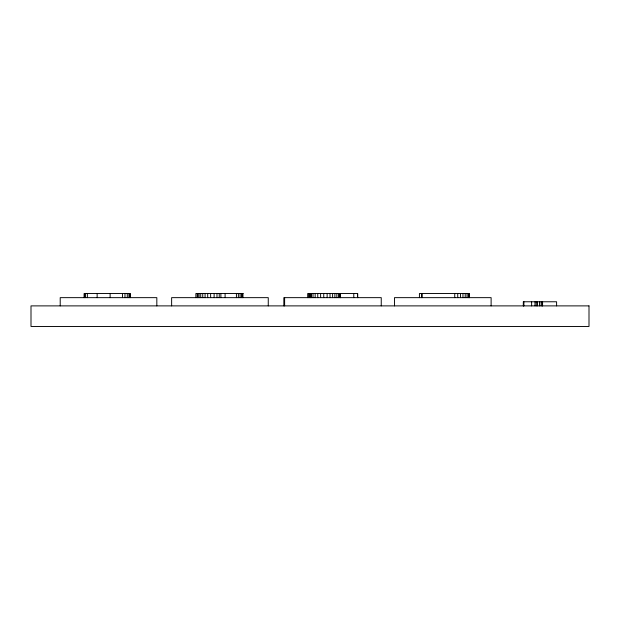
<?xml version="1.0" encoding="UTF-8"?>
<svg xmlns="http://www.w3.org/2000/svg" width="620" height="620" viewBox="0 0 620 620"><rect width="100%" height="100%" fill="white"/><g stroke="black" fill="none" stroke-linecap="round" stroke-linejoin="round"><path stroke-width="0.93" d="M243.164 293.531L195.874 293.531L195.874 297.647M556.597 305.885L556.597 301.769L523.311 301.769L523.311 305.885M542.577 301.769L542.577 305.885M542.229 301.769L542.229 305.885M541.167 301.769L541.167 305.885M539.555 301.769L539.555 305.885M537.509 301.769L537.509 305.885M536.277 301.769L536.277 305.885M535.006 301.769L535.006 305.885M531.619 301.769L531.619 305.885M523.892 301.769L523.892 305.885M523.474 301.769L523.559 305.885M491.118 305.885L491.118 297.647L394.49 297.647L394.49 305.885M469.387 297.647L469.387 293.531L419.43 293.531L419.43 297.647M469.123 293.531L469.123 297.647M469.084 293.531L469.084 297.647M468.34 293.531L468.34 297.647M467.031 293.531L467.031 297.647M465.202 293.531L465.202 297.647M462.962 293.531L462.962 297.647M460.466 293.531L460.466 297.647M457.731 293.531L457.731 297.647M454.747 293.531L454.747 297.647M422.018 293.531L421.949 297.647M421.786 293.531L421.786 297.647M381.246 305.885L381.246 297.647L283.844 297.647L283.844 305.885M357.717 297.647L357.717 293.531L307.706 293.531L307.706 297.647M357.469 293.531L357.469 297.647M353.772 293.531L353.772 297.647M340.519 293.531L340.519 297.647M340.403 293.531L340.403 297.647M340.295 293.531L340.295 297.647M339.597 293.531L339.597 297.647M338.45 293.531L338.45 297.647M336.831 293.531L336.831 297.647M334.878 293.531L334.878 297.647M332.607 293.531L332.607 297.647M330.026 293.531L330.026 297.647M327.135 293.531L327.135 297.647M323.741 293.531L323.741 297.647M320.61 293.531L320.61 297.647M317.75 293.531L317.75 297.647M315.162 293.531L315.162 297.647M313.03 293.531L313.03 297.647M311.504 293.531L311.504 297.647M310.589 293.531L310.589 297.647M310.287 293.531L310.287 297.647M309.566 293.531L309.566 297.647M308.721 293.531L308.721 297.647M284.619 297.647L284.619 305.885M268.258 305.885L268.258 297.647L171.632 297.647L171.632 305.885M242.955 293.531L242.955 297.647M242.389 293.531L242.389 297.647M241.412 293.531L241.412 297.647M240.056 293.531L240.056 297.647M238.374 293.531L238.374 297.647M236.422 293.531L236.422 297.647M225.099 293.531L225.099 297.647M220.883 293.531L220.883 297.647M219.24 293.531L219.24 297.647M216.985 293.531L216.985 297.647M214.117 293.531L214.117 297.647M210.629 293.531L210.629 297.647M207.7 293.531L207.7 297.647M205.073 293.531L205.073 297.647M202.748 293.531L202.748 297.647M200.725 293.531L200.725 297.647M199.09 293.531L199.09 297.647M197.912 293.531L197.912 297.647M197.214 293.531L197.214 297.647M156.829 305.885L156.829 297.647L60.21 297.647L60.21 305.885M130.262 297.647L130.262 293.531L84.103 293.531L84.103 297.647M129.929 293.531L129.929 297.647M128.937 293.531L128.937 297.647M127.286 293.531L127.286 297.647M124.969 293.531L124.969 297.647M122.497 293.531L122.497 297.647M110.12 293.531L110.12 297.647M97.139 293.531L97.139 297.647M87.358 293.531L87.358 297.647M85.544 293.531L85.544 297.647M84.467 293.531L84.436 297.647M589 305.885L31 305.885L31 326.469L589 326.469L589 305.885"/></g></svg>
